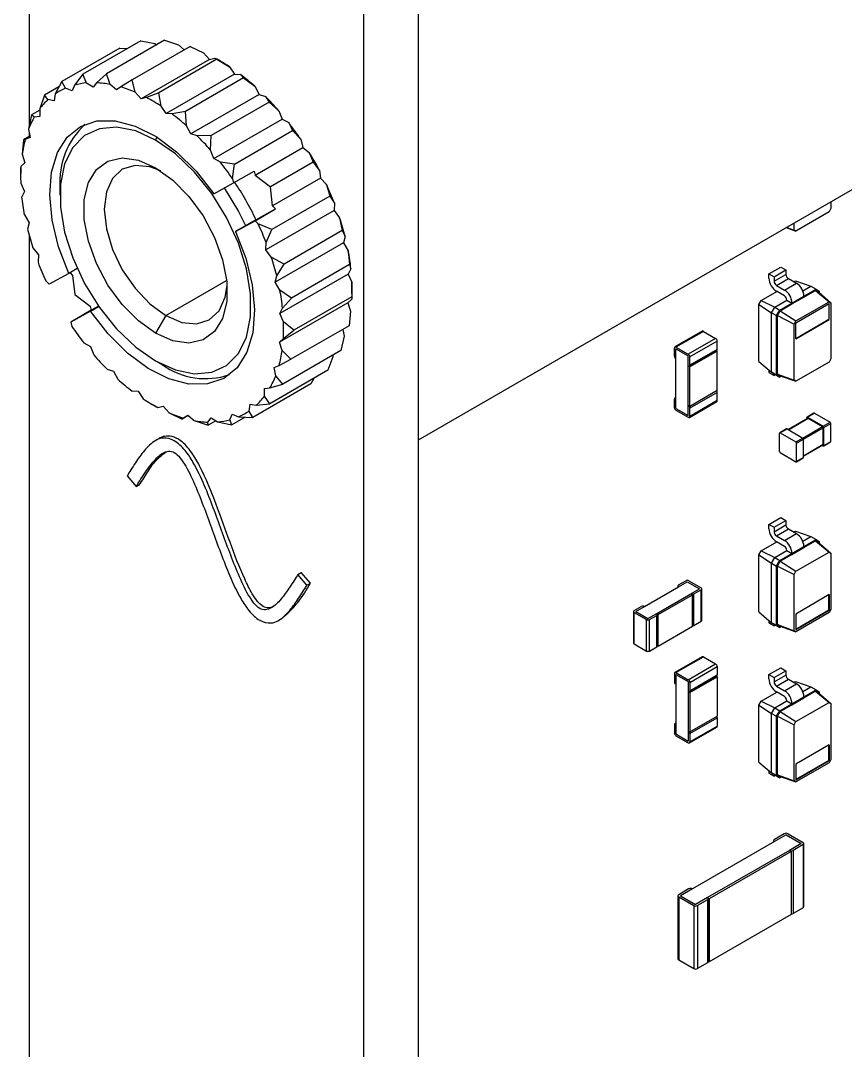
# Model space of a CAD drawing. Extents: x 340 to 677, y 434 to 562.
# Drawn here: x 339.75 to 356.82, y 510.65 to 531.97 of the extents above; entities that cross this region are included whole.
import ezdxf

# ---------------------------------------------------------------- set-up
doc = ezdxf.new("R2010")
doc.units = 0
doc.layers.get('0').update_dxf_attribs({"linetype": 'CONTINUOUS'})

msp = doc.modelspace()

# ---------------------------------------------------------------- linework, layer by layer
at = {"color": 7, "linetype": 'CONTINUOUS'}
for p, q in [((339.923, 543.708), (339.923, 529.784)), ((347.984, 438.171), (347.984, 543.096)), ((346.853, 440.171), (346.853, 539.789)), ((342.234, 531.557), (341.032, 530.863)), ((342.726, 531.568), (341.524, 530.874)), ((342.234, 531.557), (342.527, 531.499)), ((342.726, 531.568), (343.013, 531.471)), ((341.801, 531.407), (340.599, 530.713)), ((341.801, 531.407), (341.959, 531.399)), ((343.258, 531.439), (342.056, 530.745)), ((342.527, 531.499), (342.565, 531.475)), ((343.013, 531.471), (343.133, 531.367)), ((343.258, 531.439), (343.533, 531.31)), ((343.655, 531.172), (342.241, 530.356)), ((343.811, 531.175), (342.609, 530.481)), ((343.533, 531.31), (343.655, 531.172)), ((343.655, 531.172), (343.764, 531.199)), ((343.764, 531.199), (343.811, 531.175)), ((343.883, 531.134), (343.801, 531.181)), ((343.811, 531.175), (344.067, 531.02)), ((344.067, 531.02), (344.175, 530.865)), ((340.599, 530.713), (340.462, 530.456)), ((340.678, 530.575), (340.599, 530.713)), ((341.032, 530.863), (340.859, 530.638)), ((341.113, 530.682), (341.032, 530.863)), ((341.524, 530.874), (341.318, 530.687)), ((341.599, 530.655), (341.524, 530.874)), ((342.056, 530.745), (341.822, 530.601)), ((342.119, 530.493), (342.056, 530.745)), ((344.175, 530.865), (342.76, 530.049)), ((344.362, 530.787), (343.16, 530.093)), ((344.175, 530.865), (344.297, 530.858)), ((344.297, 530.858), (344.362, 530.787)), ((344.362, 530.787), (344.593, 530.615)), ((340.539, 530.6), (340.242, 530.429)), ((340.811, 530.521), (340.678, 530.575)), ((340.859, 530.638), (340.811, 530.521)), ((341.247, 530.597), (341.113, 530.682)), ((341.318, 530.687), (341.247, 530.597)), ((341.73, 530.541), (341.599, 530.655)), ((341.822, 530.601), (341.73, 530.541)), ((342.241, 530.356), (342.119, 530.493)), ((344.593, 530.615), (344.683, 530.447)), ((340.242, 530.429), (340.141, 530.148)), ((340.312, 530.338), (340.242, 530.429)), ((340.439, 530.316), (340.312, 530.338)), ((340.462, 530.456), (340.439, 530.316)), ((342.35, 530.383), (342.241, 530.356)), ((342.609, 530.481), (342.35, 530.383)), ((342.653, 530.204), (342.609, 530.481)), ((344.683, 530.447), (343.269, 529.631)), ((344.891, 530.288), (343.689, 529.594)), ((344.683, 530.447), (344.814, 530.406)), ((344.814, 530.406), (344.891, 530.288)), ((344.891, 530.288), (345.092, 530.108)), ((340.142, 530.119), (339.975, 530.022)), ((340.141, 530.148), (340.145, 529.991)), ((342.76, 530.049), (342.653, 530.204)), ((343.16, 530.093), (342.883, 530.041)), ((343.179, 529.798), (343.16, 530.093)), ((345.092, 530.108), (345.161, 529.935)), ((339.975, 530.022), (339.911, 529.726)), ((340.03, 529.978), (339.975, 530.022)), ((340.145, 529.991), (340.03, 529.978)), ((342.883, 530.041), (342.76, 530.049)), ((343.747, 529.119), (345.161, 529.935)), ((345.161, 529.935), (345.295, 529.862)), ((345.295, 529.862), (345.376, 529.699)), ((339.911, 529.726), (339.941, 529.557)), ((339.923, 529.656), (339.923, 529.575)), ((343.269, 529.631), (343.179, 529.798)), ((344.174, 529.005), (345.376, 529.699)), ((345.376, 529.699), (345.545, 529.521)), ((339.807, 529.508), (339.778, 529.206)), ((339.936, 529.582), (339.807, 529.508)), ((339.841, 529.511), (339.807, 529.508)), ((339.941, 529.557), (339.841, 529.511)), ((342.539, 529.501), (342.573, 529.56)), ((343.4, 529.59), (343.269, 529.631)), ((343.689, 529.594), (343.4, 529.59)), ((343.678, 529.292), (343.689, 529.594)), ((345.545, 529.521), (345.59, 529.348)), ((343.747, 529.119), (343.678, 529.292)), ((344.6, 528.777), (345.59, 529.348)), ((345.59, 529.348), (345.722, 529.246)), ((345.722, 529.246), (345.801, 529.042)), ((339.833, 529.032), (339.753, 528.954)), ((339.778, 529.206), (339.833, 529.032)), ((343.881, 529.046), (343.747, 529.119)), ((344.174, 529.005), (343.881, 529.046)), ((344.131, 528.704), (344.174, 529.005)), ((345.801, 529.042), (344.917, 528.532)), ((345.801, 529.042), (345.934, 528.874)), ((339.753, 528.954), (339.746, 528.907)), ((339.746, 528.907), (339.747, 528.84)), ((339.746, 528.84), (339.746, 528.745)), ((344.154, 528.614), (344.578, 528.859)), ((344.578, 528.859), (344.6, 528.777)), ((345.934, 528.874), (345.953, 528.709)), ((339.749, 528.607), (339.827, 528.435)), ((343.747, 528.39), (344.154, 528.614)), ((344.131, 528.704), (344.154, 528.614)), ((344.6, 528.777), (344.917, 528.532)), ((345.953, 528.709), (344.963, 528.138)), ((345.953, 528.709), (346.078, 528.581)), ((346.078, 528.581), (346.147, 528.342)), ((347.984, 523.295), (357.283, 528.663)), ((339.827, 528.435), (339.769, 528.329)), ((340.559, 528.521), (340.559, 528.358)), ((344.963, 528.138), (344.917, 528.532)), ((346.147, 528.342), (344.945, 527.648)), ((346.147, 528.342), (346.243, 528.193)), ((346.243, 528.193), (346.236, 528.042)), ((356.519, 528.222), (356.519, 528.081)), ((339.824, 527.953), (339.922, 527.79)), ((344.599, 527.832), (345.023, 528.077)), ((344.616, 527.853), (345.023, 528.077)), ((346.236, 528.042), (344.822, 527.226)), ((345.023, 528.077), (344.963, 528.138)), ((346.236, 528.042), (346.35, 527.894)), ((356.482, 528.016), (355.792, 527.618)), ((356.519, 528.081), (356.482, 528.016)), ((339.922, 527.79), (339.889, 527.659)), ((344.616, 527.853), (344.192, 527.608)), ((344.192, 527.608), (344.599, 527.832)), ((344.664, 527.765), (344.599, 527.832)), ((344.945, 527.648), (344.664, 527.765)), ((346.35, 527.894), (346.403, 527.626)), ((355.755, 527.639), (355.755, 527.781)), ((339.923, 527.529), (339.923, 498.683)), ((344.829, 527.377), (344.945, 527.648)), ((346.403, 527.626), (345.201, 526.932)), ((346.403, 527.626), (346.463, 527.505)), ((346.463, 527.505), (346.429, 527.374)), ((355.593, 527.688), (355.792, 527.618)), ((355.604, 527.694), (355.755, 527.639)), ((355.792, 527.618), (355.755, 527.639)), ((344.822, 527.226), (344.829, 527.377)), ((346.429, 527.374), (345.015, 526.557)), ((346.429, 527.374), (346.527, 527.21)), ((340.001, 527.27), (340.115, 527.122)), ((340.115, 527.122), (340.108, 526.971)), ((344.936, 527.078), (344.822, 527.226)), ((346.527, 527.21), (346.557, 526.922)), ((345.201, 526.932), (344.936, 527.078)), ((345.048, 526.688), (345.201, 526.932)), ((346.557, 526.922), (345.355, 526.228)), ((346.557, 526.922), (346.583, 526.835)), ((355.235, 526.729), (355.483, 526.872)), ((355.483, 526.872), (355.589, 526.811)), ((340.746, 526.74), (340.339, 526.516)), ((340.918, 526.839), (340.746, 526.74)), ((340.77, 526.754), (340.823, 526.7)), ((340.823, 526.7), (340.869, 526.306)), ((345.015, 526.557), (345.048, 526.688)), ((346.525, 526.728), (345.11, 525.912)), ((346.583, 526.835), (346.525, 526.728)), ((346.525, 526.728), (346.603, 526.557)), ((355.235, 526.639), (355.235, 526.729)), ((355.235, 526.729), (355.342, 526.668)), ((355.342, 526.668), (355.589, 526.811)), ((355.342, 526.578), (355.589, 526.721)), ((355.342, 526.668), (355.342, 526.578)), ((355.589, 526.811), (355.589, 526.721)), ((340.273, 526.583), (340.339, 526.516)), ((342.751, 525.867), (344.011, 526.594)), ((345.113, 526.394), (345.015, 526.557)), ((346.603, 526.557), (346.605, 526.257)), ((355.391, 526.492), (355.639, 526.635)), ((355.391, 526.492), (355.557, 526.396)), ((355.557, 526.396), (355.805, 526.539)), ((355.639, 526.635), (355.805, 526.539)), ((355.751, 526.57), (355.784, 526.589)), ((355.784, 526.589), (356.105, 526.476)), ((355.937, 526.379), (356.105, 526.476)), ((356.105, 526.476), (356.211, 526.415)), ((340.869, 526.306), (341.186, 526.061)), ((345.355, 526.228), (345.113, 526.394)), ((345.168, 526.019), (345.355, 526.228)), ((346.605, 526.257), (345.403, 525.563)), ((346.605, 526.257), (346.599, 526.21)), ((346.605, 526.324), (346.605, 526.419)), ((355.076, 526.18), (355.398, 526.366)), ((355.557, 526.274), (355.391, 526.37)), ((355.713, 526.127), (355.96, 526.27)), ((355.713, 526.107), (355.96, 526.249)), ((355.96, 526.27), (356.211, 526.415)), ((355.96, 526.249), (356.202, 526.389)), ((355.96, 526.27), (355.96, 526.249)), ((356.211, 526.415), (356.202, 526.389)), ((356.202, 526.389), (356.482, 526.155)), ((356.202, 526.389), (356.261, 526.356)), ((356.211, 526.415), (356.278, 526.376)), ((356.278, 526.376), (356.261, 526.356)), ((356.261, 526.356), (356.519, 526.133)), ((356.278, 526.376), (356.278, 526.34)), ((341.186, 526.061), (341.208, 525.978)), ((341.19, 525.957), (341.362, 526.056)), ((341.358, 526.061), (341.208, 525.978)), ((346.518, 526.132), (345.104, 525.315)), ((345.11, 525.912), (345.168, 526.019)), ((346.599, 526.21), (346.518, 526.132)), ((346.518, 526.132), (346.573, 525.958)), ((355.03, 526.1), (355.076, 526.18)), ((355.03, 526.1), (355.288, 525.927)), ((355.03, 524.916), (355.03, 526.1)), ((355.076, 526.18), (355.356, 526.043)), ((355.288, 525.927), (355.356, 526.043)), ((355.356, 526.043), (355.607, 526.188)), ((355.356, 526.043), (355.462, 525.982)), ((355.462, 525.982), (355.713, 526.127)), ((355.471, 525.967), (355.713, 526.107)), ((355.607, 526.188), (355.713, 526.127)), ((355.713, 526.127), (355.713, 526.107)), ((355.79, 525.715), (356.484, 526.115)), ((355.792, 525.757), (356.482, 526.155)), ((356.477, 526.111), (356.477, 525.793)), ((356.482, 526.155), (356.519, 526.133)), ((356.484, 525.788), (356.484, 526.115)), ((356.519, 526.133), (356.519, 524.97)), ((341.208, 525.978), (340.783, 525.733)), ((341.19, 525.957), (340.783, 525.733)), ((342.751, 525.867), (342.539, 525.5)), ((345.188, 525.74), (345.11, 525.912)), ((346.573, 525.958), (346.544, 525.656)), ((355.288, 525.927), (355.395, 525.866)), ((355.288, 524.694), (355.288, 525.927)), ((355.395, 525.866), (355.462, 525.982)), ((355.395, 525.866), (355.412, 525.866)), ((355.395, 524.633), (355.395, 525.866)), ((355.412, 525.866), (355.471, 525.967)), ((355.412, 525.866), (355.755, 525.692)), ((355.412, 524.653), (355.412, 525.866)), ((355.462, 525.982), (355.471, 525.967)), ((355.471, 525.967), (355.792, 525.757)), ((340.783, 525.733), (340.807, 525.643)), ((345.403, 525.563), (345.188, 525.74)), ((346.544, 525.656), (345.342, 524.962)), ((355.755, 525.692), (355.792, 525.757)), ((355.755, 524.528), (355.755, 525.692)), ((355.79, 525.396), (356.477, 525.793)), ((355.79, 525.388), (356.484, 525.788)), ((355.79, 525.388), (355.79, 525.715)), ((356.477, 525.793), (356.484, 525.788)), ((345.104, 525.315), (345.185, 525.393)), ((345.185, 525.393), (345.403, 525.563)), ((346.441, 525.438), (346.377, 525.142)), ((346.415, 525.581), (346.441, 525.438)), ((353.855, 525.543), (353.29, 525.217)), ((353.878, 525.541), (353.312, 525.215)), ((354.132, 525.394), (353.567, 525.068)), ((353.878, 525.541), (354.132, 525.394)), ((341.056, 525.302), (341.191, 525.229)), ((341.191, 525.229), (341.259, 525.055)), ((345.159, 525.142), (345.104, 525.315)), ((353.28, 525.025), (353.28, 525.196)), ((353.312, 525.215), (353.567, 525.068)), ((353.312, 525.178), (353.567, 525.031)), ((353.312, 524.97), (353.312, 525.178)), ((354.164, 525.339), (353.599, 525.013)), ((354.164, 525.168), (353.599, 524.841)), ((354.164, 525.168), (354.164, 525.339)), ((345.097, 524.836), (345.342, 524.962)), ((345.342, 524.962), (345.159, 525.142)), ((346.377, 525.142), (345.175, 524.448)), ((346.21, 525.015), (346.109, 524.735)), ((346.209, 525.045), (346.21, 525.015)), ((353.312, 524.153), (353.312, 524.97)), ((353.567, 524.823), (353.567, 525.031)), ((353.589, 524.82), (354.155, 525.147)), ((354.164, 525.131), (353.599, 524.804)), ((353.599, 524.841), (353.599, 525.013)), ((354.146, 525.142), (354.164, 525.131)), ((354.164, 524.314), (354.164, 525.131)), ((356.519, 524.97), (356.482, 524.905)), ((341.537, 524.757), (341.668, 524.716)), ((342.539, 524.928), (342.681, 524.847)), ((346.109, 524.735), (344.907, 524.041)), ((344.997, 524.79), (345.097, 524.836)), ((345.027, 524.621), (344.997, 524.79)), ((353.567, 524.006), (353.567, 524.823)), ((353.567, 524.823), (353.599, 524.804)), ((353.599, 523.988), (353.599, 524.804)), ((355.03, 524.916), (355.288, 524.694)), ((355.235, 524.74), (355.235, 524.688)), ((356.482, 524.905), (355.792, 524.507)), ((341.668, 524.716), (341.758, 524.549)), ((345.175, 524.448), (345.027, 524.621)), ((345.813, 524.564), (345.753, 524.451)), ((355.235, 524.688), (355.342, 524.627)), ((355.288, 524.694), (355.395, 524.633)), ((355.356, 524.655), (355.288, 524.694)), ((355.342, 524.627), (355.342, 524.663)), ((355.373, 524.645), (355.342, 524.627)), ((355.356, 524.655), (355.462, 524.594)), ((355.395, 524.633), (355.412, 524.653)), ((355.462, 524.594), (355.395, 524.633)), ((355.412, 524.653), (355.755, 524.528)), ((355.471, 524.619), (355.412, 524.653)), ((355.462, 524.594), (355.471, 524.619)), ((355.493, 524.612), (355.462, 524.594)), ((355.471, 524.619), (355.792, 524.507)), ((355.792, 524.507), (355.755, 524.528)), ((345.753, 524.451), (344.55, 523.757)), ((344.792, 524.357), (344.908, 524.369)), ((344.796, 524.199), (344.792, 524.357)), ((344.908, 524.369), (345.175, 524.448)), ((354.164, 524.314), (353.599, 523.988)), ((342.054, 524.306), (342.177, 524.299)), ((342.177, 524.299), (342.285, 524.143)), ((344.907, 524.041), (344.796, 524.199)), ((353.28, 523.963), (353.28, 524.135)), ((353.312, 524.168), (353.29, 524.155)), ((353.312, 523.945), (353.312, 524.153)), ((354.164, 524.278), (353.599, 523.951)), ((354.164, 524.106), (353.599, 523.78)), ((354.164, 524.106), (354.164, 524.278)), ((342.468, 524.03), (342.551, 523.983)), ((342.551, 523.983), (342.587, 523.965)), ((342.587, 523.965), (342.697, 523.991)), ((342.697, 523.991), (342.818, 523.854)), ((344.476, 523.891), (344.498, 524.031)), ((344.55, 523.757), (344.476, 523.891)), ((344.498, 524.031), (344.625, 524.01)), ((344.625, 524.01), (344.907, 524.041)), ((353.312, 523.945), (353.567, 523.798)), ((353.312, 523.908), (353.567, 523.761)), ((353.567, 523.798), (353.567, 524.006)), ((353.567, 524.006), (353.599, 523.988)), ((353.589, 523.759), (354.155, 524.086)), ((353.599, 523.78), (353.599, 523.951)), ((342.818, 523.854), (343.093, 523.725)), ((343.218, 523.797), (343.093, 523.725)), ((343.093, 523.725), (343.115, 523.747)), ((343.115, 523.747), (343.208, 523.806)), ((343.208, 523.806), (343.338, 523.693)), ((343.338, 523.693), (343.626, 523.596)), ((343.619, 523.66), (343.69, 523.751)), ((343.787, 523.689), (343.626, 523.596)), ((343.69, 523.751), (343.825, 523.665)), ((344.078, 523.709), (344.126, 523.827)), ((344.118, 523.607), (344.078, 523.709)), ((344.392, 523.765), (344.118, 523.607)), ((344.126, 523.827), (344.259, 523.772)), ((344.259, 523.772), (344.55, 523.757)), ((356.039, 523.742), (355.633, 523.507)), ((355.639, 523.504), (356.049, 523.741)), ((356.02, 523.731), (356.02, 523.757)), ((356.166, 523.848), (356.024, 523.766)), ((356.034, 523.765), (356.176, 523.847)), ((356.034, 523.765), (356.36, 523.577)), ((356.049, 523.741), (356.346, 523.569)), ((356.176, 523.847), (356.501, 523.659)), ((343.626, 523.596), (343.619, 523.66)), ((343.825, 523.665), (344.118, 523.607)), ((355.6, 523.521), (355.459, 523.439)), ((355.469, 523.438), (355.61, 523.52)), ((355.61, 523.52), (355.935, 523.332)), ((355.935, 523.332), (356.346, 523.569)), ((355.95, 523.308), (356.36, 523.545)), ((356.36, 523.577), (356.501, 523.659)), ((356.36, 523.202), (356.36, 523.545)), ((356.374, 523.553), (356.515, 523.634)), ((356.374, 523.177), (356.374, 523.553)), ((356.515, 523.259), (356.515, 523.634)), ((342.621, 523.325), (342.533, 523.274)), ((355.455, 523.055), (355.455, 523.43)), ((355.469, 523.438), (355.794, 523.251)), ((355.794, 523.251), (355.935, 523.332)), ((355.808, 523.226), (355.95, 523.308)), ((355.95, 522.932), (355.95, 523.308)), ((356.37, 523.168), (356.511, 523.25)), ((356.374, 523.177), (356.515, 523.259)), ((355.469, 523.03), (355.794, 522.842)), ((355.808, 522.851), (355.808, 523.226)), ((355.95, 522.965), (356.36, 523.202)), ((355.95, 522.958), (356.356, 523.192)), ((356.337, 523.182), (356.36, 523.169)), ((355.804, 522.841), (355.945, 522.923)), ((355.808, 522.851), (355.95, 522.932)), ((341.951, 522.549), (342.138, 522.326)), ((342.138, 522.326), (342.209, 522.367)), ((355.235, 521.544), (355.483, 521.687)), ((355.235, 521.454), (355.235, 521.544)), ((355.235, 521.544), (355.342, 521.483)), ((355.342, 521.483), (355.589, 521.626)), ((355.342, 521.393), (355.589, 521.536)), ((355.483, 521.687), (355.589, 521.626)), ((355.589, 521.626), (355.589, 521.536)), ((355.342, 521.483), (355.342, 521.393)), ((355.391, 521.307), (355.639, 521.45)), ((355.557, 521.211), (355.805, 521.354)), ((355.639, 521.45), (355.805, 521.354)), ((355.751, 521.385), (355.784, 521.403)), ((355.784, 521.403), (356.105, 521.291)), ((355.076, 520.995), (355.398, 521.181)), ((355.391, 521.307), (355.557, 521.211)), ((355.557, 521.089), (355.391, 521.185)), ((355.937, 521.194), (356.105, 521.291)), ((355.96, 521.085), (356.211, 521.23)), ((355.96, 521.064), (356.202, 521.204)), ((356.105, 521.291), (356.211, 521.23)), ((356.211, 521.23), (356.202, 521.204)), ((356.202, 521.204), (356.482, 520.97)), ((356.202, 521.204), (356.261, 521.171)), ((356.211, 521.23), (356.278, 521.191)), ((356.278, 521.191), (356.261, 521.171)), ((356.261, 521.171), (356.519, 520.948)), ((356.278, 521.191), (356.278, 521.155)), ((355.03, 520.915), (355.076, 520.995)), ((355.03, 520.915), (355.288, 520.742)), ((355.03, 519.731), (355.03, 520.915)), ((355.076, 520.995), (355.356, 520.858)), ((355.356, 520.858), (355.607, 521.003)), ((355.462, 520.797), (355.713, 520.942)), ((355.471, 520.782), (355.713, 520.922)), ((355.607, 521.003), (355.713, 520.942)), ((355.713, 520.942), (355.96, 521.085)), ((355.713, 520.922), (355.96, 521.064)), ((355.713, 520.942), (355.713, 520.922)), ((355.792, 520.572), (356.482, 520.97)), ((355.96, 521.085), (355.96, 521.064)), ((356.482, 520.97), (356.519, 520.948)), ((356.519, 520.948), (356.519, 519.784)), ((355.288, 520.742), (355.356, 520.858)), ((355.288, 520.742), (355.395, 520.681)), ((355.288, 519.509), (355.288, 520.742)), ((355.356, 520.858), (355.462, 520.797)), ((355.395, 520.681), (355.462, 520.797)), ((355.412, 520.681), (355.471, 520.782)), ((355.462, 520.797), (355.471, 520.782)), ((355.471, 520.782), (355.792, 520.572)), ((345.486, 520.508), (345.557, 520.549)), ((345.674, 520.285), (345.486, 520.508)), ((345.744, 520.326), (345.557, 520.549)), ((355.395, 520.681), (355.412, 520.681)), ((355.395, 519.448), (355.395, 520.681)), ((355.412, 520.681), (355.755, 520.507)), ((355.412, 519.468), (355.412, 520.681)), ((355.755, 520.507), (355.792, 520.572)), ((355.755, 519.343), (355.755, 520.507)), ((345.674, 520.285), (345.744, 520.326)), ((353.352, 520.27), (353.352, 520.244)), ((353.365, 520.289), (353.514, 520.375)), ((353.365, 520.252), (353.545, 520.356)), ((353.545, 520.356), (353.8, 520.209)), ((353.577, 520.375), (353.832, 520.228)), ((352.658, 519.844), (353.365, 520.252)), ((352.913, 519.697), (353.62, 520.105)), ((352.944, 519.679), (353.652, 520.087)), ((353.62, 520.105), (353.8, 520.209)), ((353.62, 520.105), (353.652, 520.087)), ((353.652, 519.434), (353.652, 520.087)), ((353.683, 520.105), (353.832, 520.191)), ((353.683, 519.452), (353.683, 520.105)), ((353.832, 519.538), (353.832, 520.191)), ((353.845, 519.556), (353.845, 520.209)), ((356.484, 520.089), (355.79, 519.688)), ((356.477, 519.766), (356.477, 520.084)), ((356.484, 520.089), (356.484, 519.762)), ((352.446, 519.758), (352.594, 519.844)), ((352.478, 519.74), (352.658, 519.844)), ((352.433, 519.74), (352.433, 519.087)), ((352.446, 519.721), (352.7, 519.574)), ((352.446, 519.068), (352.446, 519.721)), ((352.478, 519.74), (352.732, 519.593)), ((352.732, 519.593), (352.913, 519.697)), ((352.764, 519.574), (352.913, 519.66)), ((352.913, 519.697), (352.944, 519.679)), ((352.913, 519.007), (352.913, 519.66)), ((352.926, 519.025), (352.926, 519.679)), ((352.944, 519.025), (352.944, 519.679)), ((355.03, 519.731), (355.288, 519.509)), ((356.477, 519.766), (355.79, 519.37)), ((356.484, 519.762), (355.79, 519.362)), ((355.79, 519.688), (355.79, 519.362)), ((356.482, 519.72), (355.792, 519.322)), ((356.477, 519.766), (356.484, 519.762)), ((356.519, 519.784), (356.482, 519.72)), ((345.074, 519.55), (345.162, 519.601)), ((352.7, 518.921), (352.7, 519.574)), ((352.764, 518.921), (352.764, 519.574)), ((352.944, 519.025), (353.652, 519.434)), ((353.683, 519.452), (353.832, 519.538)), ((355.235, 519.555), (355.235, 519.503)), ((355.235, 519.503), (355.342, 519.442)), ((355.288, 519.509), (355.395, 519.448)), ((355.356, 519.47), (355.288, 519.509)), ((355.342, 519.442), (355.342, 519.478)), ((355.373, 519.46), (355.342, 519.442)), ((355.356, 519.47), (355.462, 519.409)), ((355.395, 519.448), (355.412, 519.468)), ((355.462, 519.409), (355.395, 519.448)), ((355.412, 519.468), (355.755, 519.343)), ((355.471, 519.434), (355.412, 519.468)), ((355.462, 519.409), (355.471, 519.434)), ((355.493, 519.427), (355.462, 519.409)), ((355.471, 519.434), (355.792, 519.322)), ((355.792, 519.322), (355.755, 519.343)), ((352.446, 519.068), (352.7, 518.921)), ((352.764, 518.921), (352.913, 519.007)), ((352.926, 519.036), (352.944, 519.025)), ((353.855, 518.803), (353.29, 518.476)), ((353.312, 518.474), (353.878, 518.801)), ((353.878, 518.801), (354.132, 518.654)), ((353.567, 518.327), (354.132, 518.654)), ((353.599, 518.272), (354.164, 518.599)), ((354.164, 518.599), (354.164, 518.427)), ((355.235, 518.433), (355.483, 518.576)), ((355.483, 518.576), (355.589, 518.515)), ((353.28, 518.456), (353.28, 518.284)), ((353.312, 518.474), (353.567, 518.327)), ((353.312, 518.437), (353.567, 518.29)), ((353.312, 518.437), (353.312, 518.229)), ((353.589, 518.08), (354.155, 518.407)), ((353.599, 518.101), (354.164, 518.427)), ((353.599, 518.064), (354.164, 518.39)), ((354.146, 518.401), (354.164, 518.39)), ((354.164, 518.39), (354.164, 517.574)), ((355.235, 518.343), (355.235, 518.433)), ((355.235, 518.433), (355.342, 518.372)), ((355.342, 518.372), (355.589, 518.515)), ((355.342, 518.282), (355.589, 518.425)), ((355.342, 518.372), (355.342, 518.282)), ((355.391, 518.196), (355.639, 518.339)), ((355.589, 518.515), (355.589, 518.425)), ((355.639, 518.339), (355.805, 518.243)), ((353.312, 518.229), (353.312, 517.413)), ((353.567, 518.29), (353.567, 518.082)), ((353.599, 518.272), (353.599, 518.101)), ((355.391, 518.196), (355.557, 518.1)), ((355.557, 518.1), (355.805, 518.243)), ((355.751, 518.274), (355.784, 518.292)), ((355.784, 518.292), (356.105, 518.18)), ((355.937, 518.083), (356.105, 518.18)), ((356.105, 518.18), (356.211, 518.119)), ((353.567, 518.082), (353.567, 517.266)), ((353.567, 518.082), (353.599, 518.064)), ((353.599, 518.064), (353.599, 517.247)), ((355.076, 517.884), (355.398, 518.07)), ((355.557, 517.978), (355.391, 518.074)), ((355.713, 517.831), (355.96, 517.974)), ((355.713, 517.811), (355.96, 517.953)), ((355.96, 517.974), (356.211, 518.119)), ((355.96, 517.953), (356.202, 518.093)), ((355.96, 517.974), (355.96, 517.953)), ((356.211, 518.119), (356.202, 518.093)), ((356.202, 518.093), (356.482, 517.859)), ((356.202, 518.093), (356.261, 518.059)), ((356.211, 518.119), (356.278, 518.08)), ((356.278, 518.08), (356.261, 518.059)), ((356.261, 518.059), (356.519, 517.837)), ((356.278, 518.08), (356.278, 518.044)), ((355.03, 517.804), (355.076, 517.884)), ((355.03, 517.804), (355.288, 517.631)), ((355.03, 516.62), (355.03, 517.804)), ((355.076, 517.884), (355.356, 517.747)), ((355.288, 517.631), (355.356, 517.747)), ((355.356, 517.747), (355.607, 517.892)), ((355.356, 517.747), (355.462, 517.686)), ((355.462, 517.686), (355.713, 517.831)), ((355.471, 517.671), (355.713, 517.811)), ((355.607, 517.892), (355.713, 517.831)), ((355.713, 517.831), (355.713, 517.811)), ((355.792, 517.461), (356.482, 517.859)), ((356.482, 517.859), (356.519, 517.837)), ((356.519, 517.837), (356.519, 516.673)), ((353.599, 517.247), (354.164, 517.574)), ((353.599, 517.211), (354.164, 517.537)), ((354.164, 517.537), (354.164, 517.366)), ((355.288, 517.631), (355.395, 517.57)), ((355.288, 516.398), (355.288, 517.631)), ((355.395, 517.57), (355.462, 517.686)), ((355.395, 517.57), (355.412, 517.57)), ((355.395, 516.337), (355.395, 517.57)), ((355.412, 517.57), (355.471, 517.671)), ((355.412, 517.57), (355.755, 517.396)), ((355.412, 516.357), (355.412, 517.57)), ((355.462, 517.686), (355.471, 517.671)), ((355.471, 517.671), (355.792, 517.461)), ((353.28, 517.394), (353.28, 517.223)), ((353.312, 517.428), (353.29, 517.415)), ((353.312, 517.413), (353.312, 517.204)), ((353.589, 517.018), (354.155, 517.345)), ((353.599, 517.039), (354.164, 517.366)), ((355.755, 517.396), (355.792, 517.461)), ((355.755, 516.232), (355.755, 517.396)), ((353.312, 517.204), (353.567, 517.057)), ((353.312, 517.168), (353.567, 517.021)), ((353.567, 517.266), (353.567, 517.057)), ((353.567, 517.266), (353.599, 517.247)), ((353.599, 517.211), (353.599, 517.039)), ((356.484, 516.978), (355.79, 516.577)), ((356.477, 516.655), (356.477, 516.973)), ((356.484, 516.978), (356.484, 516.651)), ((356.477, 516.655), (355.79, 516.259)), ((356.484, 516.651), (355.79, 516.251)), ((356.477, 516.655), (356.484, 516.651)), ((356.519, 516.673), (356.482, 516.609)), ((355.03, 516.62), (355.288, 516.398)), ((355.235, 516.444), (355.235, 516.392)), ((355.79, 516.577), (355.79, 516.251)), ((356.482, 516.609), (355.792, 516.211)), ((355.235, 516.392), (355.342, 516.33)), ((355.288, 516.398), (355.395, 516.337)), ((355.356, 516.359), (355.288, 516.398)), ((355.342, 516.33), (355.342, 516.367)), ((355.373, 516.349), (355.342, 516.33)), ((355.356, 516.359), (355.462, 516.298)), ((355.395, 516.337), (355.412, 516.357)), ((355.462, 516.298), (355.395, 516.337)), ((355.412, 516.357), (355.755, 516.232)), ((355.471, 516.323), (355.412, 516.357)), ((355.462, 516.298), (355.471, 516.323)), ((355.493, 516.316), (355.462, 516.298)), ((355.471, 516.323), (355.792, 516.211)), ((355.792, 516.211), (355.755, 516.232)), ((355.554, 515.138), (355.349, 515.02)), ((355.631, 515.138), (355.943, 514.959)), ((355.349, 514.975), (353.652, 513.995)), ((355.332, 514.997), (355.332, 514.966)), ((355.593, 515.116), (355.349, 514.975)), ((355.593, 515.116), (355.904, 514.936)), ((355.904, 514.936), (355.66, 514.795)), ((355.959, 513.63), (355.959, 514.936)), ((355.66, 514.795), (353.963, 513.816)), ((355.699, 514.773), (354.002, 513.793)), ((355.66, 514.795), (355.699, 514.773)), ((355.699, 514.773), (355.699, 513.466)), ((355.943, 514.914), (355.738, 514.795)), ((355.738, 514.795), (355.738, 513.489)), ((355.943, 514.914), (355.943, 513.607)), ((353.574, 513.995), (353.369, 513.877)), ((353.652, 513.995), (353.408, 513.854)), ((353.353, 513.854), (353.353, 512.548)), ((353.369, 513.832), (353.68, 513.652)), ((353.369, 513.832), (353.369, 512.526)), ((353.408, 513.854), (353.719, 513.675)), ((353.68, 513.652), (353.68, 512.346)), ((353.963, 513.816), (353.719, 513.675)), ((353.963, 513.771), (353.758, 513.652)), ((353.758, 513.652), (353.758, 512.346)), ((353.963, 513.816), (354.002, 513.793)), ((353.963, 513.771), (353.963, 512.464)), ((353.979, 512.487), (353.979, 513.793)), ((354.002, 513.793), (354.002, 512.487)), ((355.699, 513.466), (354.002, 512.487)), ((355.943, 513.607), (355.738, 513.489)), ((353.369, 512.526), (353.68, 512.346)), ((353.963, 512.464), (353.758, 512.346)), ((353.979, 512.5), (354.002, 512.487))]:
    msp.add_line(p, q, dxfattribs=at)
at = {"color": 7, "linetype": 'CONTINUOUS', "flags": 128}
for points in [[(340.746, 526.74), (340.532, 527.293), (340.397, 527.842), (340.348, 528.364), (340.385, 528.836), (340.508, 529.241), (340.711, 529.56), (340.987, 529.782), (341.323, 529.897), (341.706, 529.9), (342.121, 529.791), (342.55, 529.575), (342.975, 529.26), (343.38, 528.86), (343.747, 528.39)], [(342.539, 529.501), (342.128, 529.689), (341.734, 529.768), (341.376, 529.736), (341.068, 529.594), (340.825, 529.348), (340.656, 529.008), (340.57, 528.59), (340.57, 528.112), (340.656, 527.595), (340.825, 527.061), (341.068, 526.534), (341.376, 526.037), (341.734, 525.591), (342.128, 525.216), (342.539, 524.928)], [(342.539, 524.928), (342.951, 524.741), (343.345, 524.661), (343.703, 524.693), (344.011, 524.835), (344.254, 525.082), (344.422, 525.421), (344.508, 525.839), (344.508, 526.317), (344.422, 526.834), (344.254, 527.368), (344.011, 527.895), (343.703, 528.392), (343.345, 528.838), (342.951, 529.213), (342.539, 529.501)], [(342.539, 525.5), (342.184, 525.755), (341.849, 526.095), (341.555, 526.499), (341.317, 526.946), (341.151, 527.408), (341.065, 527.859), (341.065, 528.272), (341.151, 528.624), (341.317, 528.894), (341.555, 529.066), (341.849, 529.131), (342.184, 529.085), (342.539, 528.929)], [(342.65, 528.861), (342.422, 528.947), (342.115, 528.977), (341.851, 528.896), (341.649, 528.708), (341.522, 528.427), (341.479, 528.072), (341.522, 527.666), (341.649, 527.238), (341.851, 526.817), (342.115, 526.432), (342.422, 526.107), (342.751, 525.867)], [(342.539, 528.929), (342.895, 528.674), (343.229, 528.334), (343.524, 527.93), (343.761, 527.483), (343.928, 527.021), (344.013, 526.57), (344.013, 526.157), (343.928, 525.805), (343.761, 525.535), (343.524, 525.363), (343.229, 525.298), (342.895, 525.344), (342.539, 525.5)], [(343.962, 528.509), (344.257, 528.025), (344.404, 527.73)], [(344.192, 527.608), (344.406, 527.054), (344.54, 526.505), (344.59, 525.984), (344.552, 525.511), (344.429, 525.107), (344.226, 524.787), (343.95, 524.565), (343.614, 524.451), (343.231, 524.448), (342.816, 524.556), (342.388, 524.773), (341.962, 525.087), (341.557, 525.488), (341.19, 525.957)], [(342.751, 525.867), (343.081, 525.727), (343.388, 525.697), (343.651, 525.778), (343.854, 525.966), (343.981, 526.247), (344.02, 526.487)]]:
    msp.add_lwpolyline(points, dxfattribs=at)
at = {"color": 7, "linetype": 'CONTINUOUS'}
for centre, radius, start, end in [((341.973, 527.829), 3.817, 56.7305, 59.9668), ((341.412, 527.044), 4.783, 48.3033, 52.8913), ((341.187, 529.394), 1.286, 113.301, 124.318), ((341.235, 529.234), 1.454, 94.8117, 104.9662), ((341.239, 528.763), 1.925, 79.2197, 87.6379), ((341.055, 528.018), 2.694, 66.7344, 73.4626), ((341.274, 529.297), 1.417, 132.7338, 143.0622), ((340.624, 527.117), 3.694, 56.6827, 62.1337), ((340.74, 526.327), 5.766, 40.9848, 45.0352), ((341.639, 529.064), 1.851, 150.4075, 159.0487), ((339.997, 526.227), 4.783, 48.3033, 52.8913), ((340.221, 525.894), 6.441, 34.2623, 38.0242), ((342.178, 528.634), 1.622, 132.6508, 183.9879), ((342.338, 528.841), 2.586, 164.9697, 171.8843), ((339.326, 525.511), 5.766, 40.9848, 45.0352), ((340.037, 525.77), 6.663, 27.7623, 31.4402), ((338.807, 525.078), 6.441, 34.2623, 38.0242), ((343.31, 528.743), 3.563, 176.6069, 182.1899), ((339.914, 525.699), 5.172, 24.6103, 34.5922), ((340.292, 525.891), 6.381, 21.146, 24.9315), ((344.394, 528.82), 4.652, 186.063, 190.7371), ((338.878, 525.075), 6.381, 21.146, 24.9315), ((340.974, 526.131), 5.658, 14.0562, 18.1576), ((345.378, 529.033), 5.658, 194.0562, 198.1576), ((341.957, 526.344), 4.652, 6.063, 10.7371), ((346.059, 529.272), 6.381, 201.146, 204.9315), ((339.559, 525.314), 5.658, 14.0562, 18.1576), ((355.696, 526.726), 0.108, 182.6055, 237.3945), ((342.867, 526.418), 3.738, 0.0082, 2.1278), ((355.573, 526.655), 0.338, 182.6055, 237.3945), ((355.449, 526.583), 0.108, 182.6055, 237.3945), ((355.622, 526.254), 0.338, 2.6055, 57.3945), ((340.543, 525.527), 4.652, 6.063, 10.7371), ((355.375, 526.112), 0.338, 2.6055, 57.3945), ((355.499, 526.183), 0.108, 2.6055, 57.3945), ((346.13, 529.27), 6.441, 214.2623, 218.0242), ((341.628, 525.604), 3.563, 356.6069, 2.1899), ((353.865, 525.523), 0.0226, 54.3818, 114.314), ((354.095, 525.336), 0.0692, 2.6055, 57.3945), ((353.3, 525.199), 0.0197, 50.7967, 189.214), ((354.142, 525.165), 0.0226, 305.698, 5.6204), ((345.612, 528.837), 5.766, 220.9848, 225.0352), ((342.599, 525.507), 2.586, 344.9697, 351.8843), ((353.349, 525.028), 0.0692, 182.6055, 237.3945), ((353.529, 525.009), 0.0692, 2.6055, 57.3945), ((343.574, 526.103), 1.541, 234.5726, 288.7899), ((353.579, 524.838), 0.0197, 230.7967, 9.214), ((344.94, 528.12), 4.783, 228.3033, 232.8913), ((343.298, 525.283), 1.851, 330.4075, 339.0487), ((354.099, 524.275), 0.0649, 1.9565, 31.1437), ((344.314, 527.23), 3.694, 236.6827, 242.1337), ((343.663, 525.051), 1.417, 312.7338, 323.0622), ((353.3, 524.138), 0.0197, 50.7967, 189.214), ((354.142, 524.104), 0.0226, 305.698, 5.6204), ((343.75, 524.953), 1.286, 293.301, 304.318), ((353.349, 523.966), 0.0692, 182.6055, 237.3945), ((353.529, 523.948), 0.0692, 2.6055, 57.3945), ((343.882, 526.329), 2.694, 246.7344, 253.4626), ((343.698, 525.584), 1.925, 259.2197, 267.6379), ((343.703, 525.113), 1.454, 274.8117, 284.9662), ((353.579, 523.776), 0.0197, 230.7967, 9.214), ((356.029, 523.758), 0.00873, 50.7967, 189.214), ((356.043, 523.732), 0.0101, 54.3818, 114.314), ((356.17, 523.838), 0.0101, 54.3818, 114.314), ((355.604, 523.512), 0.0101, 54.3818, 114.314), ((356.329, 523.543), 0.0307, 2.6055, 57.3945), ((356.343, 523.551), 0.0307, 2.6055, 57.3945), ((356.485, 523.633), 0.0307, 2.6055, 57.3945), ((355.463, 523.432), 0.00873, 50.7967, 189.214), ((355.778, 523.225), 0.0307, 2.6055, 57.3945), ((355.919, 523.306), 0.0307, 2.6055, 57.3945), ((356.505, 523.258), 0.0101, 305.698, 5.6204), ((355.485, 523.056), 0.0307, 182.6055, 237.3945), ((356.35, 523.201), 0.0101, 305.698, 5.6204), ((356.365, 523.176), 0.00873, 230.7967, 9.214), ((355.8, 522.849), 0.00873, 230.7967, 9.214), ((355.94, 522.931), 0.0101, 305.698, 5.6204), ((355.696, 521.541), 0.108, 182.6055, 237.3945), ((355.573, 521.47), 0.338, 182.6055, 237.3945), ((355.449, 521.398), 0.108, 182.6055, 237.3945), ((355.622, 521.069), 0.338, 2.6055, 57.3945), ((355.375, 520.927), 0.338, 2.6055, 57.3945), ((355.499, 520.998), 0.108, 2.6055, 57.3945), ((353.372, 520.27), 0.0196, 110.7834, 249.2166), ((353.545, 520.313), 0.0692, 62.6097, 117.3903), ((353.652, 520.167), 0.0692, 242.6097, 297.3903), ((353.825, 520.209), 0.0196, 290.7834, 69.2166), ((352.626, 519.782), 0.0692, 62.6097, 117.3903), ((352.453, 519.74), 0.0196, 110.7834, 249.2166), ((352.906, 519.679), 0.0196, 290.7834, 69.2166), ((352.732, 519.636), 0.0692, 242.6097, 297.3903), ((353.653, 519.509), 0.0649, 268.8559, 298.0402), ((353.823, 519.558), 0.0226, 294.3747, 354.3052), ((352.455, 519.089), 0.0226, 185.6948, 245.6253), ((352.903, 519.028), 0.0226, 294.3747, 354.3052), ((352.732, 518.983), 0.0692, 242.6097, 297.3903), ((353.865, 518.782), 0.0226, 54.3818, 114.314), ((354.095, 518.595), 0.0692, 2.6055, 57.3945), ((353.3, 518.459), 0.0197, 50.7967, 189.214), ((354.142, 518.425), 0.0226, 305.698, 5.6204), ((355.573, 518.359), 0.338, 182.6055, 237.3945), ((355.696, 518.43), 0.108, 182.6055, 237.3945), ((353.349, 518.287), 0.0692, 182.6055, 237.3945), ((353.529, 518.269), 0.0692, 2.6055, 57.3945), ((355.449, 518.287), 0.108, 182.6055, 237.3945), ((355.622, 517.958), 0.338, 2.6055, 57.3945), ((353.579, 518.097), 0.0197, 230.7967, 9.214), ((355.375, 517.816), 0.338, 2.6055, 57.3945), ((355.499, 517.887), 0.108, 2.6055, 57.3945), ((354.099, 517.535), 0.0649, 1.9565, 31.1437), ((353.3, 517.397), 0.0197, 50.7967, 189.214), ((354.142, 517.363), 0.0226, 305.698, 5.6204), ((353.349, 517.226), 0.0692, 182.6055, 237.3945), ((353.529, 517.207), 0.0692, 2.6055, 57.3945), ((353.579, 517.036), 0.0197, 230.7967, 9.214), ((355.593, 515.063), 0.0845, 62.6097, 117.3903), ((355.357, 514.997), 0.024, 110.7834, 249.2166), ((355.934, 514.936), 0.024, 290.7834, 69.2166), ((355.699, 514.87), 0.0845, 242.6097, 297.3903), ((353.377, 513.854), 0.024, 110.7834, 249.2166), ((353.613, 513.92), 0.0845, 62.6097, 117.3903), ((353.719, 513.727), 0.0845, 242.6097, 297.3903), ((353.954, 513.793), 0.024, 290.7834, 69.2166), ((355.7, 513.559), 0.0794, 268.8559, 298.0402), ((355.931, 513.633), 0.0277, 294.3747, 354.3052), ((353.38, 512.551), 0.0277, 185.6948, 245.6253), ((353.951, 512.49), 0.0277, 294.3747, 354.3052), ((353.719, 512.421), 0.0845, 242.6097, 297.3903)]:
    msp.add_arc(centre, radius, start, end, dxfattribs=at)
for points, knots in [([(345.486, 520.508), (345.461, 520.467), (345.415, 520.394), (345.311, 520.231), (345.234, 520.121), (345.107, 519.955), (344.939, 519.79), (344.696, 519.742), (344.453, 520.069), (344.249, 520.509), (344.073, 520.96), (343.906, 521.42), (343.738, 521.884), (343.555, 522.353), (343.37, 522.753), (343.164, 523.078), (342.928, 523.305), (342.693, 523.35), (342.486, 523.263), (342.34, 523.116), (342.208, 522.944), (342.128, 522.828), (342.022, 522.663), (341.976, 522.59), (341.951, 522.549)], [0.0831105, 0.0831105, 0.0831105, 0.0831105, 0.1091661, 0.1352217, 0.1612773, 0.1873329, 0.2394441, 0.2915552, 0.3436664, 0.3957776, 0.4478888, 0.5, 0.5521112, 0.6042224, 0.6563336, 0.6823892, 0.7084448, 0.7345004, 0.7605559, 0.8126671, 0.8387227, 0.8647783, 0.8908339, 0.9168895, 0.9168895, 0.9168895, 0.9168895]), ([(345.005, 519.867), (344.996, 519.858), (344.961, 519.825), (344.881, 519.81), (344.764, 519.832), (344.642, 519.951), (344.513, 520.148), (344.309, 520.56), (344.077, 521.18), (343.797, 521.961), (343.548, 522.591), (343.291, 523.044), (343.086, 523.277), (342.881, 523.377), (342.734, 523.372), (342.643, 523.35), (342.613, 523.32), (342.613, 523.319)], [0, 0, 0, 0, 0.012889, 0.048181, 0.078993, 0.112133, 0.150638, 0.218848, 0.38389, 0.553102, 0.727624, 0.790222, 0.860729, 0.909733, 0.956902, 0.999631, 1, 1, 1, 1]), ([(342.138, 522.326), (342.164, 522.367), (342.209, 522.44), (342.314, 522.603), (342.39, 522.713), (342.518, 522.879), (342.685, 523.044), (342.928, 523.092), (343.171, 522.765), (343.376, 522.325), (343.551, 521.874), (343.718, 521.414), (343.887, 520.95), (344.07, 520.481), (344.254, 520.081), (344.46, 519.756), (344.696, 519.529), (344.932, 519.484), (345.138, 519.571), (345.284, 519.718), (345.416, 519.89), (345.497, 520.006), (345.602, 520.171), (345.648, 520.244), (345.674, 520.285)], [0.0831105, 0.0831105, 0.0831105, 0.0831105, 0.1091661, 0.1352217, 0.1612773, 0.1873329, 0.2394441, 0.2915552, 0.3436664, 0.3957776, 0.4478888, 0.5, 0.5521112, 0.6042224, 0.6563336, 0.6823892, 0.7084448, 0.7345004, 0.7605559, 0.8126671, 0.8387227, 0.8647783, 0.8908339, 0.9168895, 0.9168895, 0.9168895, 0.9168895]), ([(342.209, 522.367), (342.266, 522.456), (342.377, 522.632), (342.543, 522.884), (342.69, 522.995), (342.761, 523.049)], [0, 0, 0, 0, 0.349844, 0.685669, 1, 1, 1, 1]), ([(345.153, 519.596), (345.268, 519.7), (345.495, 519.905), (345.662, 520.187), (345.744, 520.326)], [0, 0, 0, 0, 0.5093174, 1, 1, 1, 1])]:
    msp.add_open_spline(points, degree=3, knots=knots, dxfattribs=at)

doc.saveas('drawing.dxf')
